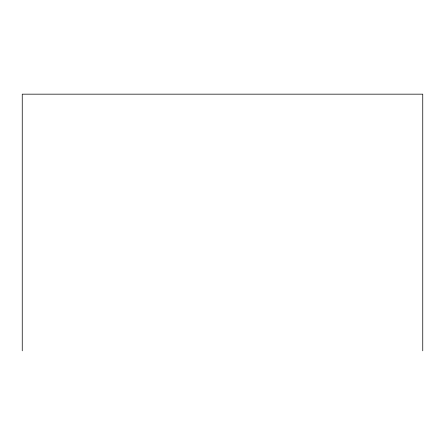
<?xml version="1.0" encoding="UTF-8"?>
<svg xmlns="http://www.w3.org/2000/svg" width="445" height="445" viewBox="0 0 445 445"><rect width="100%" height="100%" fill="white"/><g stroke="black" fill="none" stroke-linecap="round" stroke-linejoin="round"><path stroke-width="0.67" d="M422.75 350.832L422.75 94.168L22.25 94.168L22.25 350.832"/></g></svg>
